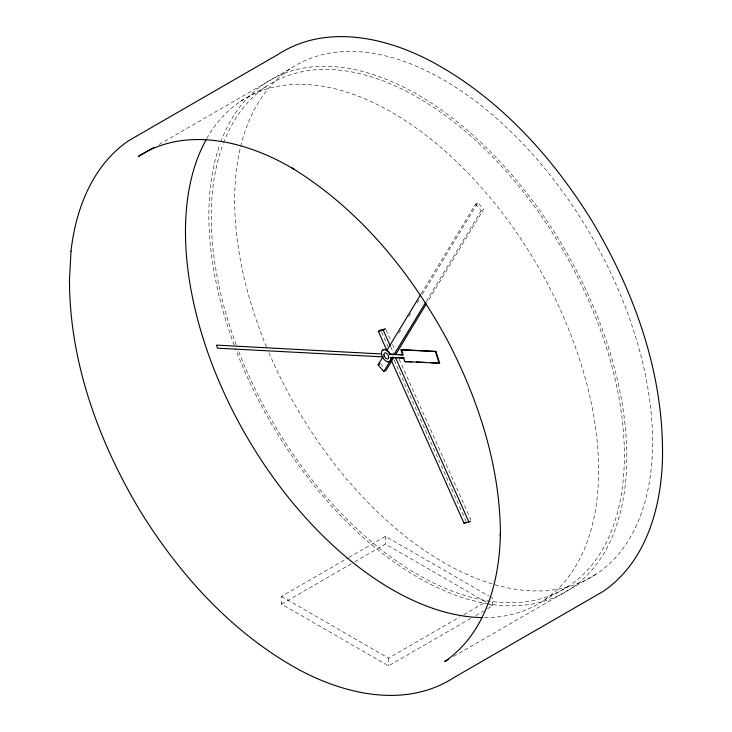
<?xml version="1.0" encoding="UTF-8"?>
<svg xmlns="http://www.w3.org/2000/svg" width="732" height="732" viewBox="0 0 732 732"><rect width="100%" height="100%" fill="white"/><g stroke="black" fill="none" stroke-linecap="round" stroke-linejoin="round"><path stroke-width="0.55" stroke-dasharray="3.66 2.75" d="M421.211 293.688L475.526 204.045L477.868 202.691L483.559 209.389L427.47 301.95M398.757 333.252L401.118 329.363M408.795 316.691L411.155 312.793M417.057 303.048L419.418 299.15M422.373 294.282L477.868 202.691M426.308 301.355L481.217 210.734L483.559 209.389M158.981 144.524L290.412 68.643M240.59 101.327L266.384 86.44M470.703 618.412L388.5 665.873L281.5 604.101L281.5 596.379L347.856 558.068M348.853 557.5L385.49 536.336L488.564 595.848M281.5 604.101L353.803 562.359M354.791 561.792L385.49 544.059L488.564 603.571M281.5 596.379L388.5 658.15L459.806 616.985M463.768 614.697L486.551 601.548M475.654 615.557L483.578 610.982M487.539 608.695L492.49 605.831L492.49 598.117L489.543 596.415M543.483 600.615L569.267 585.719M453.547 656.448L596.818 573.732M489.543 604.138L492.49 605.831M475.526 204.045L481.217 210.734M380.457 363.465L384.007 367.647M386.066 329.894L390.732 340.325M392.59 344.498L395.39 350.756M399.123 359.11L470.896 519.793M390.714 346.895L393.514 353.153M381.582 332.053L388.106 346.657M394.164 360.226L466.403 521.953M388.5 658.15L388.5 665.873M385.49 536.336L385.49 544.059M206.79 138.485A292.123 168.662 60 0 1 538.011 266.485A292.123 168.662 60 0 1 483.651 617.643M240.682 146.492A295.518 170.62 60 0 1 542.183 165.34A295.518 170.62 60 0 1 597.687 573.147A295.518 170.62 60 0 1 268.671 352.138M266.485 346.931A295.518 170.62 60 0 1 240.407 147.626M220.863 141.77A295.518 170.62 60 0 1 564.967 249.694A295.518 170.62 60 0 1 489.278 604.074M488.189 603.9A295.518 170.62 60 0 1 235.329 348.258M234.158 345.129A295.518 170.62 60 0 1 220.067 143.957M223.525 142.923A292.123 168.662 60 0 1 531.432 202.462A292.123 168.662 60 0 1 559.001 591.703A292.123 168.662 60 0 1 238.211 350.18M236.226 344.9A292.123 168.662 60 0 1 223.123 143.994"/><path stroke-width="1.1" d="M393.816 357.49L386.148 370.154L383.797 371.508L378.115 364.81L382.836 357.024M386.963 350.198L420.616 294.657M383.797 371.508L392.654 356.887M393.834 354.938L425.722 302.325M395.591 354.562L426.289 303.899M154.049 147.379L138.247 156.492C186.468 125.117 248.761 141.917 294.548 169.559L292.004 168.049C359.485 209.352 411.073 272.615 448.185 341.734C479.25 401.731 500.532 468.215 500.432 536.282L500.395 533.235C499.764 580.696 485.774 633.299 444.663 661.582L448.606 659.303M386.697 350.097L378.307 331.322L380.649 329.967L384.611 329.071M378.307 331.322L383.257 330.205L385.599 328.851M383.01 356.877L217.477 348.185L216.498 345.111L381.518 353.977A6.716 3.88 60 0 1 384.209 349.622A6.716 3.88 60 0 1 389.845 354.352L403.14 354.837L390.312 354.078A6.716 3.88 60 0 0 382.781 350.079M389.845 354.352L390.312 354.078M402.673 355.102L401.008 349.896L401.475 349.622L435.924 351.479L439.676 363.2L404.759 361.626L403.652 358.168L390.87 357.527A6.716 3.88 60 0 1 388.18 361.882A6.716 3.88 60 0 1 382.543 357.152L381.518 353.977M378.115 364.81L379.67 363.914M390.87 357.527L391.346 357.253A6.716 3.88 60 0 1 387.466 361.352M403.652 358.168L404.119 357.893L397.732 357.573M404.759 361.626L411.896 361.709M401.008 349.896L435.924 351.479M391.355 360.528L464.061 523.307L465.625 522.401M464.061 523.307L470.575 521.285M416.343 361.947L425.228 362.432M430.791 362.724L439.676 363.2M383.257 330.205L390.248 345.852M395.381 357.335L469.011 522.191M435.458 351.744L439.209 363.475M401.475 349.622L402.81 353.794M482.507 617.625A292.123 168.662 60 0 1 246.062 435.458A292.123 168.662 60 0 1 206.232 139.483M70.995 251.186L69.476 280.109C69.54 361.626 98.326 440.746 139.656 510.14C176.714 570.292 224.889 624.991 285.626 661.993L288.17 663.503C336.821 692.875 403.012 710.726 454.252 677.384L603.333 591.31C647.024 561.261 661.893 505.364 662.561 454.938L662.515 451.315C662.46 369.98 633.729 291.034 592.499 221.805C555.524 161.79 507.459 107.211 446.859 70.29L443.83 68.497C395.179 39.125 328.988 21.274 277.748 54.616L128.667 140.69C92.488 165.35 75.698 209.132 70.995 251.186M383.98 355.038A3.358 1.94 60 0 0 387.85 358.881A3.358 1.94 60 0 0 387.127 353.794A3.358 1.94 60 0 0 383.98 355.038"/></g></svg>
